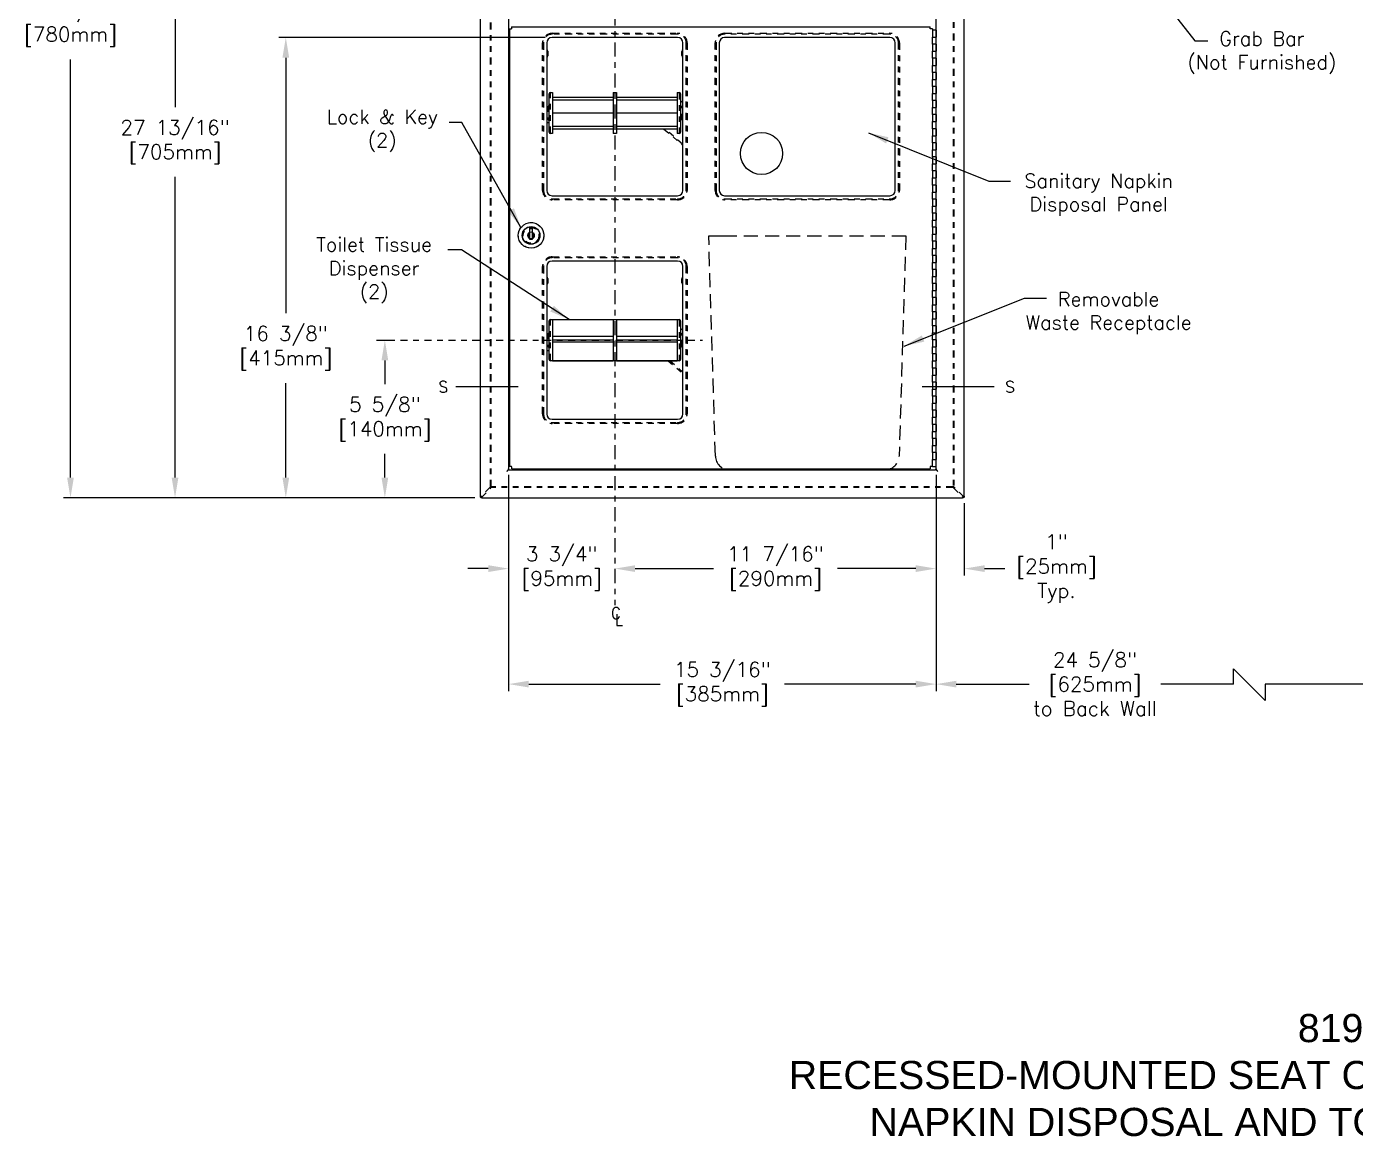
# Model space of a CAD drawing. Header units: inches. Extents: x 1.1 to 42.8, y 2.8 to 37.9.
# Drawn here: x 1.14 to 24.74, y 2.8 to 22.51 of the extents above; entities that cross this region are included whole.
import ezdxf

# ---------------------------------------------------------------- set-up
doc = ezdxf.new("R2010")
doc.units = ezdxf.units.IN
doc.header["$LTSCALE"] = 0.5
doc.header["$MEASUREMENT"] = 0
doc.header["$PDSIZE"] = -1
for name, pattern in [('CENTER', [0.4, 0.25, -0.05, 0.05, -0.05]), ('CENTERX2', [0.8, 0.5, -0.1, 0.1, -0.1]), ('DASHED', [0.75, 0.5, -0.25]), ('DOT2', [0.025, 0, -0.025]), ('PHANTOM', [0.5, 0.25, -0.05, 0.05, -0.05, 0.05, -0.05])]:
    doc.linetypes.add(name, pattern=pattern)
doc.layers.add('DIMENSIONS', color=1, linetype='Continuous')
doc.layers.add('Object', color=4, linetype='Continuous')
doc.styles.get("Standard").update_dxf_attribs({"font": 'romans.shx'})
doc.dimstyles.get("Standard").update_dxf_attribs({"dimscale": 2, "dimtxt": 0.13, "dimasz": 0.18, "dimexe": 0.0625, "dimexo": 0.0625, "dimgap": 0.09, "dimtad": 0, "dimtih": 1, "dimtoh": 1, "dimdec": 4, "dimlfac": 2, "dimzin": 4, "dimdsep": 46, "dimlunit": 5, "dimtxsty": 'Standard', "dimcen": 0.09, "dimadec": 0, "dimazin": 1, "dimtfac": 1, "dimtdec": 4, "dimtofl": 0, "dimtmove": 0, "dimatfit": 3, "dimfxl": 1, "dimfrac": 2, "dimtolj": 1, "dimtzin": 0, "dimarcsym": 0})

# ---------------------------------------------------------------- blocks, each defined once
blk = doc.blocks.new('*D5')
at = {"layer": 'Defpoints', "color": 0}
for p in [(9.227, 29.453), (1.919, 14.139), (9.227, 14.139)]:
    blk.add_point(p, dxfattribs=at)
at = {"layer": 'DIMENSIONS', "color": 0, "lineweight": -2}
for p, q in [((9.102, 29.453), (1.794, 29.453)), ((1.919, 29.093), (1.919, 23.164)), ((1.919, 14.499), (1.919, 21.925)), ((9.102, 14.139), (1.794, 14.139))]:
    blk.add_line(p, q, dxfattribs=at)
at = {"layer": 'DIMENSIONS', "color": 0}
for points in [[(1.859, 29.093), (1.979, 29.093), (1.919, 29.453)], [(1.859, 14.499), (1.979, 14.499), (1.919, 14.139)]]:
    blk.add_solid(points, dxfattribs=at)
at = {"layer": 'DIMENSIONS', "color": 0, "insert": (1.919, 22.544), "char_height": 0.26, "attachment_point": 5}
blk.add_mtext('\\A1;30 5/8"\\P[780mm]', dxfattribs=at)
blk = doc.blocks.new('*D6')
at = {"layer": 'Defpoints', "color": 0}
for p in [(10.493, 28.049), (3.776, 14.139), (9.227, 14.139)]:
    blk.add_point(p, dxfattribs=at)
at = {"layer": 'DIMENSIONS', "color": 0, "lineweight": -2}
for p, q in [((10.368, 28.049), (3.651, 28.049)), ((3.776, 27.689), (3.776, 21.077)), ((3.776, 14.499), (3.776, 19.838)), ((9.102, 14.139), (3.651, 14.139))]:
    blk.add_line(p, q, dxfattribs=at)
at = {"layer": 'DIMENSIONS', "color": 0}
for points in [[(3.716, 27.689), (3.836, 27.689), (3.776, 28.049)], [(3.716, 14.499), (3.836, 14.499), (3.776, 14.139)]]:
    blk.add_solid(points, dxfattribs=at)
at = {"layer": 'DIMENSIONS', "color": 0, "insert": (3.776, 20.458), "char_height": 0.26, "attachment_point": 5}
blk.add_mtext('\\A1;27 13/16"\\P[705mm]', dxfattribs=at)
blk = doc.blocks.new('*D7')
at = {"layer": 'Defpoints', "color": 0}
for p in [(10.473, 22.315), (5.743, 14.139), (9.227, 14.139)]:
    blk.add_point(p, dxfattribs=at)
at = {"layer": 'DIMENSIONS', "color": 0, "lineweight": -2}
for p, q in [((10.348, 22.315), (5.618, 22.315)), ((5.743, 21.955), (5.743, 17.417)), ((5.743, 14.499), (5.743, 16.178)), ((9.102, 14.139), (5.618, 14.139))]:
    blk.add_line(p, q, dxfattribs=at)
at = {"layer": 'DIMENSIONS', "color": 0}
for points in [[(5.683, 21.955), (5.803, 21.955), (5.743, 22.315)], [(5.683, 14.499), (5.803, 14.499), (5.743, 14.139)]]:
    blk.add_solid(points, dxfattribs=at)
at = {"layer": 'DIMENSIONS', "color": 0, "insert": (5.743, 16.797), "char_height": 0.26, "attachment_point": 5}
blk.add_mtext('\\A1;16 3/8"\\P[415mm]', dxfattribs=at)
blk = doc.blocks.new('*D8')
at = {"layer": 'Defpoints', "color": 0}
for p in [(17.293, 14.654), (17.793, 14.168), (17.793, 12.883)]:
    blk.add_point(p, dxfattribs=at)
at = {"layer": 'DIMENSIONS', "color": 0, "lineweight": -2}
for p, q in [((17.293, 14.529), (17.293, 12.758)), ((17.793, 14.043), (17.793, 12.758)), ((16.933, 12.883), (16.573, 12.883)), ((18.153, 12.883), (18.513, 12.883))]:
    blk.add_line(p, q, dxfattribs=at)
at = {"layer": 'DIMENSIONS', "color": 0}
for points in [[(16.933, 12.943), (16.933, 12.823), (17.293, 12.883)], [(18.153, 12.943), (18.153, 12.823), (17.793, 12.883)]]:
    blk.add_solid(points, dxfattribs=at)
at = {"layer": 'DIMENSIONS', "color": 0, "insert": (19.43, 12.883), "char_height": 0.26, "attachment_point": 5}
blk.add_mtext('\\A1;1"\\P[25mm]\\PTyp.', dxfattribs=at)
blk = doc.blocks.new('*D9')
at = {"layer": 'Defpoints', "color": 0}
for p in [(9.699, 14.671), (17.293, 14.654), (9.699, 10.832)]:
    blk.add_point(p, dxfattribs=at)
at = {"layer": 'DIMENSIONS', "color": 0, "lineweight": -2}
for p, q in [((9.699, 14.546), (9.699, 10.707)), ((17.293, 14.529), (17.293, 10.707)), ((10.059, 10.832), (12.393, 10.832)), ((16.933, 10.832), (14.598, 10.832))]:
    blk.add_line(p, q, dxfattribs=at)
at = {"layer": 'DIMENSIONS', "color": 0}
for points in [[(10.059, 10.892), (10.059, 10.772), (9.699, 10.832)], [(16.933, 10.892), (16.933, 10.772), (17.293, 10.832)]]:
    blk.add_solid(points, dxfattribs=at)
at = {"layer": 'DIMENSIONS', "color": 0, "insert": (13.496, 10.832), "char_height": 0.26, "attachment_point": 5}
blk.add_mtext('\\A1;15 3/16"\\P[385mm]', dxfattribs=at)
blk = doc.blocks.new('*D10')
at = {"layer": 'Defpoints', "color": 0}
for p in [(17.293, 14.671), (11.588, 12.883), (11.588, 12.883)]:
    blk.add_point(p, dxfattribs=at)
at = {"layer": 'DIMENSIONS', "color": 0, "lineweight": -2}
for p, q in [((17.293, 14.546), (17.293, 12.758)), ((11.948, 12.883), (13.338, 12.883)), ((16.933, 12.883), (15.543, 12.883))]:
    blk.add_line(p, q, dxfattribs=at)
at = {"layer": 'DIMENSIONS', "color": 0}
for points in [[(11.948, 12.943), (11.948, 12.823), (11.588, 12.883)], [(16.933, 12.943), (16.933, 12.823), (17.293, 12.883)]]:
    blk.add_solid(points, dxfattribs=at)
at = {"layer": 'DIMENSIONS', "color": 0, "insert": (14.44, 12.883), "char_height": 0.26, "attachment_point": 5}
blk.add_mtext('\\A1;11 7/16"\\P[290mm]', dxfattribs=at)
blk = doc.blocks.new('*D11')
at = {"layer": 'Defpoints', "color": 0}
for p in [(9.699, 14.671), (11.588, 12.883), (11.588, 12.883)]:
    blk.add_point(p, dxfattribs=at)
at = {"layer": 'DIMENSIONS', "color": 0, "lineweight": -2}
for p, q in [((9.699, 14.546), (9.699, 12.758)), ((9.339, 12.883), (8.979, 12.883)), ((11.948, 12.883), (12.308, 12.883))]:
    blk.add_line(p, q, dxfattribs=at)
at = {"layer": 'DIMENSIONS', "color": 0}
for points in [[(9.339, 12.943), (9.339, 12.823), (9.699, 12.883)], [(11.948, 12.943), (11.948, 12.823), (11.588, 12.883)]]:
    blk.add_solid(points, dxfattribs=at)
at = {"layer": 'DIMENSIONS', "color": 0, "insert": (10.643, 12.883), "char_height": 0.26, "attachment_point": 5}
blk.add_mtext('\\A1;3 3/4"\\P[95mm]', dxfattribs=at)
blk = doc.blocks.new('*D27')
at = {"layer": 'Defpoints', "color": 0}
for p in [(7.356, 16.939), (7.503, 14.139), (9.227, 14.139)]:
    blk.add_point(p, dxfattribs=at)
at = {"layer": 'DIMENSIONS', "color": 0, "lineweight": -2}
for p, q in [((7.481, 16.939), (7.628, 16.939)), ((7.503, 16.579), (7.503, 16.159)), ((7.503, 14.499), (7.503, 14.92)), ((9.102, 14.139), (7.378, 14.139))]:
    blk.add_line(p, q, dxfattribs=at)
at = {"layer": 'DIMENSIONS', "color": 0}
for points in [[(7.443, 16.579), (7.563, 16.579), (7.503, 16.939)], [(7.443, 14.499), (7.563, 14.499), (7.503, 14.139)]]:
    blk.add_solid(points, dxfattribs=at)
at = {"layer": 'DIMENSIONS', "color": 0, "insert": (7.503, 15.539), "char_height": 0.26, "attachment_point": 5}
blk.add_mtext('\\A1;5 5/8"\\P[140mm]', dxfattribs=at)

msp = doc.modelspace()

# ---------------------------------------------------------------- linework, layer by layer
at = {"layer": 'DIMENSIONS', "linetype": 'CENTERX2'}
msp.add_line((11.587667, 22.776478), (11.587667, 12.232907), dxfattribs=at)
at = {"layer": 'DIMENSIONS', "linetype": 'CENTER'}
msp.add_line((7.355747, 16.939438), (13.145551, 16.939438), dxfattribs=at)
at = {"layer": 'DIMENSIONS'}
for p, q in [((9.86936, 16.108533), (8.763596, 16.108533)), ((18.326046, 16.108533), (17.047583, 16.108533)), ((22.57292, 10.831617), (22.573191, 11.105766)), ((22.573191, 11.105766), (23.136611, 10.541235)), ((17.652667, 10.831617), (18.944912, 10.831617)), ((22.57292, 10.831617), (21.285865, 10.831617)), ((23.136897, 10.831617), (23.136611, 10.541235)), ((25.122712, 10.831617), (23.136897, 10.831617))]:
    msp.add_line(p, q, dxfattribs=at)
msp.add_solid([(17.652667, 10.891617), (17.652667, 10.771617), (17.292667, 10.831617)], dxfattribs=at)
at = {"layer": 'Object', "linetype": 'Continuous', "lineweight": 15}
for p, q in [((9.198272, 29.424234), (9.198272, 14.167832)), ((17.793312, 14.167832), (17.793312, 29.424234)), ((9.698917, 28.921033), (9.698917, 14.671033)), ((17.292667, 22.444783), (17.292667, 28.921033)), ((9.715167, 22.465283), (9.715167, 14.696961)), ((9.715167, 22.465283), (9.754667, 22.465283)), ((9.754667, 22.504783), (17.190667, 22.504783)), ((9.754667, 22.504783), (9.754667, 22.465283)), ((17.190667, 22.465283), (17.190667, 22.504783)), ((17.230167, 22.465283), (17.190667, 22.465283)), ((17.230167, 22.465283), (17.230167, 22.444783)), ((17.230167, 22.444783), (17.230167, 22.319783)), ((17.292667, 22.444783), (17.230167, 22.444783)), ((17.292667, 22.444783), (17.292667, 22.319783)), ((17.292667, 22.319783), (17.292667, 22.444783)), ((9.715167, 22.269783), (9.698917, 22.269783)), ((10.377667, 22.219783), (10.377667, 19.599783)), ((12.702667, 22.314783), (10.472667, 22.314783)), ((12.797667, 19.599783), (12.797667, 22.219783)), ((13.442667, 22.219783), (13.442667, 19.599783)), ((16.472667, 22.314783), (13.537667, 22.314783)), ((16.567667, 19.599783), (16.567667, 22.219783)), ((17.230167, 22.194783), (17.230167, 22.319783)), ((17.230167, 22.319783), (17.292667, 22.319783)), ((17.292667, 22.194783), (17.230167, 22.194783)), ((17.230167, 22.194783), (17.230167, 22.069783)), ((17.292667, 22.194783), (17.292667, 22.319783)), ((17.292667, 22.194783), (17.292667, 22.069783)), ((17.292667, 22.069783), (17.292667, 22.194783)), ((10.377667, 22.092283), (10.386167, 22.092283)), ((10.386167, 21.967283), (10.377667, 21.967283)), ((10.386167, 22.092283), (10.386167, 22.082116)), ((10.386167, 22.082116), (10.386167, 21.967283)), ((10.395296, 22.067283), (10.395296, 21.992283)), ((12.780037, 21.992283), (12.780037, 22.067283)), ((12.789167, 22.092283), (12.797667, 22.092283)), ((12.789167, 22.087096), (12.789167, 22.092283)), ((12.789167, 21.967283), (12.789167, 22.087096)), ((12.797667, 21.967283), (12.789167, 21.967283)), ((17.230167, 21.944783), (17.230167, 22.069783)), ((17.230167, 22.069783), (17.292667, 22.069783)), ((17.292667, 21.944783), (17.292667, 22.069783)), ((17.292667, 21.944783), (17.230167, 21.944783)), ((17.230167, 21.944783), (17.230167, 21.819783)), ((17.230167, 21.694783), (17.230167, 21.819783)), ((17.230167, 21.819783), (17.292667, 21.819783)), ((17.292667, 21.944783), (17.292667, 21.819783)), ((17.292667, 21.819783), (17.292667, 21.944783)), ((17.292667, 21.694783), (17.292667, 21.819783)), ((17.292667, 21.694783), (17.230167, 21.694783)), ((17.230167, 21.694783), (17.230167, 21.569783)), ((17.230167, 21.444783), (17.230167, 21.569783)), ((17.230167, 21.569783), (17.292667, 21.569783)), ((17.292667, 21.694783), (17.292667, 21.569783)), ((17.292667, 21.569783), (17.292667, 21.694783)), ((17.292667, 21.444783), (17.292667, 21.569783)), ((10.416417, 21.309093), (10.416417, 20.639093)), ((10.446417, 21.339093), (10.478917, 21.339093)), ((10.478917, 21.339093), (10.478917, 21.252599)), ((10.478917, 21.254071), (11.556417, 21.254071)), ((10.478917, 21.252599), (10.478917, 21.208267)), ((10.478917, 21.252599), (11.556417, 21.252599)), ((11.556417, 21.339093), (11.618917, 21.339093)), ((11.556417, 21.339093), (11.556417, 21.252599)), ((11.556417, 21.252599), (11.556417, 21.208267)), ((11.618917, 21.339093), (11.618917, 21.252599)), ((11.618917, 21.254071), (12.696417, 21.254071)), ((11.618917, 21.252599), (11.618917, 21.208267)), ((11.618917, 21.252599), (12.696417, 21.252599)), ((12.696417, 21.339093), (12.728917, 21.339093)), ((12.696417, 21.339093), (12.696417, 21.252599)), ((12.696417, 21.252599), (12.696417, 21.208267)), ((12.758917, 20.639093), (12.758917, 21.309093)), ((17.292667, 21.444783), (17.230167, 21.444783)), ((17.230167, 21.444783), (17.230167, 21.319783)), ((17.230167, 21.194783), (17.230167, 21.319783)), ((17.230167, 21.319783), (17.292667, 21.319783)), ((17.292667, 21.444783), (17.292667, 21.319783)), ((17.292667, 21.319783), (17.292667, 21.444783)), ((17.292667, 21.194783), (17.292667, 21.319783)), ((10.377667, 21.091593), (10.401417, 21.091593)), ((10.478917, 21.208267), (10.478917, 20.738171)), ((10.478917, 21.208267), (11.556417, 21.208267)), ((11.556417, 21.208267), (11.556417, 20.738171)), ((11.618917, 21.208267), (11.618917, 20.738171)), ((11.618917, 21.208267), (12.696417, 21.208267)), ((12.696417, 21.208267), (12.696417, 20.738171)), ((12.758917, 21.162913), (12.797667, 21.196675)), ((12.773917, 21.091593), (12.797667, 21.091593)), ((17.292667, 21.194783), (17.230167, 21.194783)), ((17.230167, 21.194783), (17.230167, 21.069783)), ((17.230167, 20.944783), (17.230167, 21.069783)), ((17.230167, 21.069783), (17.292667, 21.069783)), ((17.292667, 21.194783), (17.292667, 21.069783)), ((17.292667, 21.069783), (17.292667, 21.194783)), ((17.292667, 20.944783), (17.292667, 21.069783)), ((10.401417, 20.856593), (10.377667, 20.856593)), ((10.416417, 20.797976), (10.377667, 20.797976)), ((10.478917, 20.973955), (11.556417, 20.973955)), ((11.618917, 20.973955), (12.696417, 20.973955)), ((12.797667, 20.856593), (12.773917, 20.856593)), ((17.292667, 20.944783), (17.230167, 20.944783)), ((17.230167, 20.944783), (17.230167, 20.819783)), ((17.230167, 20.694783), (17.230167, 20.819783)), ((17.230167, 20.819783), (17.292667, 20.819783)), ((17.292667, 20.944783), (17.292667, 20.819783)), ((17.292667, 20.819783), (17.292667, 20.944783)), ((17.292667, 20.694783), (17.292667, 20.819783)), ((10.478917, 20.609093), (10.446417, 20.609093)), ((10.478917, 20.738171), (10.478917, 20.694115)), ((10.478917, 20.738171), (11.556417, 20.738171)), ((10.478917, 20.694115), (10.478917, 20.609093)), ((10.478917, 20.694115), (11.556417, 20.694115)), ((11.556417, 20.738171), (11.556417, 20.694115)), ((11.556417, 20.694115), (11.556417, 20.609093)), ((11.618917, 20.609093), (11.556417, 20.609093)), ((11.618917, 20.738171), (11.618917, 20.694115)), ((11.618917, 20.738171), (12.696417, 20.738171)), ((11.618917, 20.694115), (11.618917, 20.609093)), ((11.618917, 20.694115), (12.696417, 20.694115)), ((12.696417, 20.738171), (12.696417, 20.694115)), ((12.696417, 20.694115), (12.696417, 20.609093)), ((12.728917, 20.609093), (12.696417, 20.609093)), ((17.292667, 20.694783), (17.230167, 20.694783)), ((17.230167, 20.694783), (17.230167, 20.569783)), ((17.230167, 20.444783), (17.230167, 20.569783)), ((17.230167, 20.569783), (17.292667, 20.569783)), ((17.292667, 20.694783), (17.292667, 20.569783)), ((17.292667, 20.569783), (17.292667, 20.694783)), ((17.292667, 20.444783), (17.292667, 20.569783)), ((17.292667, 20.444783), (17.230167, 20.444783)), ((17.230167, 20.444783), (17.230167, 20.319783)), ((17.230167, 20.194783), (17.230167, 20.319783)), ((17.230167, 20.319783), (17.292667, 20.319783)), ((17.292667, 20.444783), (17.292667, 20.319783)), ((17.292667, 20.319783), (17.292667, 20.444783)), ((17.292667, 20.194783), (17.292667, 20.319783)), ((17.230167, 20.194783), (17.230167, 20.069783)), ((17.292667, 20.194783), (17.230167, 20.194783)), ((17.230167, 19.944783), (17.230167, 20.069783)), ((17.230167, 20.069783), (17.292667, 20.069783)), ((17.292667, 20.194783), (17.292667, 20.069783)), ((17.292667, 20.069783), (17.292667, 20.194783)), ((17.292667, 19.944783), (17.292667, 20.069783)), ((17.230167, 19.944783), (17.230167, 19.819783)), ((17.292667, 19.944783), (17.230167, 19.944783)), ((17.292667, 19.944783), (17.292667, 19.819783)), ((17.292667, 19.819783), (17.292667, 19.944783)), ((17.230167, 19.694783), (17.230167, 19.819783)), ((17.230167, 19.819783), (17.292667, 19.819783)), ((17.292667, 19.694783), (17.230167, 19.694783)), ((17.230167, 19.694783), (17.230167, 19.569783)), ((17.292667, 19.694783), (17.292667, 19.819783)), ((17.292667, 19.694783), (17.292667, 19.569783)), ((17.292667, 19.569783), (17.292667, 19.694783)), ((10.472667, 19.504783), (12.702667, 19.504783)), ((13.537667, 19.504783), (16.472667, 19.504783)), ((17.230167, 19.444783), (17.230167, 19.569783)), ((17.230167, 19.569783), (17.292667, 19.569783)), ((17.292667, 19.444783), (17.230167, 19.444783)), ((17.230167, 19.444783), (17.230167, 19.319783)), ((17.292667, 19.444783), (17.292667, 19.569783)), ((17.292667, 19.444783), (17.292667, 19.319783)), ((17.292667, 19.319783), (17.292667, 19.444783)), ((17.230167, 19.194783), (17.230167, 19.319783)), ((17.230167, 19.319783), (17.292667, 19.319783)), ((17.292667, 19.194783), (17.230167, 19.194783)), ((17.230167, 19.194783), (17.230167, 19.069783)), ((17.292667, 19.194783), (17.292667, 19.319783)), ((17.292667, 19.194783), (17.292667, 19.069783)), ((17.292667, 19.069783), (17.292667, 19.194783)), ((10.079667, 18.919783), (10.120667, 18.919783)), ((10.079667, 18.857742), (10.079667, 18.919783)), ((10.120667, 18.919783), (10.120667, 18.857742)), ((17.230167, 18.944783), (17.230167, 19.069783)), ((17.230167, 19.069783), (17.292667, 19.069783)), ((17.230167, 18.944783), (17.230167, 18.819783)), ((17.292667, 18.944783), (17.230167, 18.944783)), ((17.292667, 18.944783), (17.292667, 19.069783)), ((17.292667, 18.944783), (17.292667, 18.819783)), ((17.292667, 18.819783), (17.292667, 18.944783)), ((10.079667, 18.724783), (10.079667, 18.741824)), ((10.120667, 18.724783), (10.079667, 18.724783)), ((10.120667, 18.741824), (10.120667, 18.724783)), ((17.230167, 18.694783), (17.230167, 18.819783)), ((17.230167, 18.819783), (17.292667, 18.819783)), ((17.292667, 18.694783), (17.230167, 18.694783)), ((17.230167, 18.694783), (17.230167, 18.569783)), ((17.292667, 18.694783), (17.292667, 18.819783)), ((17.292667, 18.694783), (17.292667, 18.569783)), ((17.292667, 18.569783), (17.292667, 18.694783)), ((17.230167, 18.444783), (17.230167, 18.569783)), ((17.230167, 18.569783), (17.292667, 18.569783)), ((17.292667, 18.444783), (17.230167, 18.444783)), ((17.230167, 18.444783), (17.230167, 18.319783)), ((17.292667, 18.444783), (17.292667, 18.569783)), ((17.292667, 18.444783), (17.292667, 18.319783)), ((17.292667, 18.319783), (17.292667, 18.444783)), ((10.377667, 18.249783), (10.377667, 15.629783)), ((12.702667, 18.344783), (10.472667, 18.344783)), ((12.797667, 15.629783), (12.797667, 18.249783)), ((17.230167, 18.194783), (17.230167, 18.319783)), ((17.230167, 18.319783), (17.292667, 18.319783)), ((17.292667, 18.194783), (17.230167, 18.194783)), ((17.230167, 18.194783), (17.230167, 18.069783)), ((17.292667, 18.194783), (17.292667, 18.319783)), ((17.292667, 18.194783), (17.292667, 18.069783)), ((17.292667, 18.069783), (17.292667, 18.194783)), ((10.377667, 18.057283), (10.386167, 18.057283)), ((10.386167, 18.057283), (10.386167, 18.047115)), ((10.386167, 18.047115), (10.386167, 17.932283)), ((10.395296, 18.032283), (10.395296, 17.957283)), ((12.780037, 17.957283), (12.780037, 18.032283)), ((12.789167, 18.057283), (12.797667, 18.057283)), ((12.789167, 17.932283), (12.789167, 18.057283)), ((17.230167, 17.944783), (17.230167, 18.069783)), ((17.230167, 18.069783), (17.292667, 18.069783)), ((17.230167, 17.944783), (17.230167, 17.819783)), ((17.292667, 17.944783), (17.230167, 17.944783)), ((17.292667, 17.944783), (17.292667, 18.069783)), ((17.292667, 17.944783), (17.292667, 17.819783)), ((17.292667, 17.819783), (17.292667, 17.944783)), ((10.386167, 17.932283), (10.377667, 17.932283)), ((12.797667, 17.932283), (12.789167, 17.932283)), ((17.230167, 17.694783), (17.230167, 17.819783)), ((17.230167, 17.819783), (17.292667, 17.819783)), ((17.292667, 17.694783), (17.292667, 17.819783)), ((17.230167, 17.694783), (17.230167, 17.569783)), ((17.292667, 17.694783), (17.230167, 17.694783)), ((17.230167, 17.444783), (17.230167, 17.569783)), ((17.230167, 17.569783), (17.292667, 17.569783)), ((17.292667, 17.694783), (17.292667, 17.569783)), ((17.292667, 17.569783), (17.292667, 17.694783)), ((17.292667, 17.444783), (17.292667, 17.569783)), ((10.416417, 17.274411), (10.416417, 16.60441)), ((10.446417, 17.304411), (10.478917, 17.304411)), ((10.478917, 17.304411), (10.478917, 16.574465)), ((10.478917, 17.304355), (11.556417, 17.304355)), ((11.556417, 17.304411), (11.618917, 17.304411)), ((11.556417, 17.304411), (11.556417, 17.007916)), ((11.618917, 17.304411), (11.618917, 17.007916)), ((11.618917, 17.304355), (12.696417, 17.304355)), ((12.696417, 17.304411), (12.728917, 17.304411)), ((12.696417, 17.304411), (12.696417, 17.007916)), ((12.758917, 16.60441), (12.758917, 17.274411)), ((17.292667, 17.444783), (17.230167, 17.444783)), ((17.230167, 17.444783), (17.230167, 17.319783)), ((17.230167, 17.194783), (17.230167, 17.319783)), ((17.230167, 17.319783), (17.292667, 17.319783)), ((17.292667, 17.444783), (17.292667, 17.319783)), ((17.292667, 17.319783), (17.292667, 17.444783)), ((17.292667, 17.194783), (17.292667, 17.319783)), ((10.377667, 17.05691), (10.401417, 17.05691)), ((10.478917, 17.007916), (11.556417, 17.007916)), ((11.556417, 17.007916), (11.556417, 16.945747)), ((11.618917, 17.007916), (11.618917, 16.945747)), ((11.618917, 17.007916), (12.696417, 17.007916)), ((12.696417, 17.007916), (12.696417, 16.945747)), ((12.758917, 17.118968), (12.797667, 17.152995)), ((12.773917, 17.05691), (12.797667, 17.05691)), ((17.292667, 17.194783), (17.230167, 17.194783)), ((17.230167, 17.194783), (17.230167, 17.069783)), ((17.230167, 16.944783), (17.230167, 17.069783)), ((17.230167, 17.069783), (17.292667, 17.069783)), ((17.292667, 17.194783), (17.292667, 17.069783)), ((17.292667, 17.069783), (17.292667, 17.194783)), ((17.292667, 16.944783), (17.292667, 17.069783)), ((10.401417, 16.82191), (10.377667, 16.82191)), ((10.478917, 16.945747), (11.556417, 16.945747)), ((10.478917, 16.911542), (11.556417, 16.911542)), ((11.556417, 16.945747), (11.556417, 16.580897)), ((11.618917, 16.945747), (11.618917, 16.580897)), ((11.618917, 16.945747), (12.696417, 16.945747)), ((11.618917, 16.911542), (12.696417, 16.911542)), ((12.696417, 16.945747), (12.696417, 16.580897)), ((12.797667, 16.82191), (12.773917, 16.82191)), ((17.292667, 16.944783), (17.230167, 16.944783)), ((17.230167, 16.944783), (17.230167, 16.819783)), ((17.230167, 16.694783), (17.230167, 16.819783)), ((17.230167, 16.819783), (17.292667, 16.819783)), ((17.292667, 16.944783), (17.292667, 16.819783)), ((17.292667, 16.819783), (17.292667, 16.944783)), ((17.292667, 16.694783), (17.292667, 16.819783)), ((10.416417, 16.751157), (10.377667, 16.751157)), ((10.478917, 16.57441), (10.446417, 16.57441)), ((10.478917, 16.580897), (10.478917, 16.574465)), ((10.478917, 16.580897), (11.556417, 16.580897)), ((10.478917, 16.574465), (10.478917, 16.57441)), ((10.478917, 16.574465), (11.556417, 16.574465)), ((11.556417, 16.580897), (11.556417, 16.574465)), ((11.556417, 16.574465), (11.556417, 16.57441)), ((11.618917, 16.57441), (11.556417, 16.57441)), ((11.618917, 16.580897), (11.618917, 16.574465)), ((11.618917, 16.580897), (12.696417, 16.580897)), ((11.618917, 16.574465), (11.618917, 16.57441)), ((11.618917, 16.574465), (12.696417, 16.574465)), ((12.696417, 16.580897), (12.696417, 16.574465)), ((12.696417, 16.574465), (12.696417, 16.57441)), ((12.728917, 16.57441), (12.696417, 16.57441)), ((17.230167, 16.694783), (17.230167, 16.569783)), ((17.292667, 16.694783), (17.230167, 16.694783)), ((17.230167, 16.444783), (17.230167, 16.569783)), ((17.230167, 16.569783), (17.292667, 16.569783)), ((17.292667, 16.694783), (17.292667, 16.569783)), ((17.292667, 16.569783), (17.292667, 16.694783)), ((17.292667, 16.444783), (17.292667, 16.569783)), ((17.292667, 16.444783), (17.230167, 16.444783)), ((17.230167, 16.444783), (17.230167, 16.319783)), ((17.230167, 16.194783), (17.230167, 16.319783)), ((17.230167, 16.319783), (17.292667, 16.319783)), ((17.292667, 16.444783), (17.292667, 16.319783)), ((17.292667, 16.319783), (17.292667, 16.444783)), ((17.292667, 16.194783), (17.292667, 16.319783)), ((17.230167, 16.194783), (17.230167, 16.069783)), ((17.292667, 16.194783), (17.230167, 16.194783)), ((17.230167, 15.944783), (17.230167, 16.069783)), ((17.230167, 16.069783), (17.292667, 16.069783)), ((17.292667, 16.194783), (17.292667, 16.069783)), ((17.292667, 16.069783), (17.292667, 16.194783)), ((17.292667, 15.944783), (17.292667, 16.069783)), ((17.230167, 15.944783), (17.230167, 15.819783)), ((17.292667, 15.944783), (17.230167, 15.944783)), ((17.230167, 15.694783), (17.230167, 15.819783)), ((17.230167, 15.819783), (17.292667, 15.819783)), ((17.292667, 15.944783), (17.292667, 15.819783)), ((17.292667, 15.819783), (17.292667, 15.944783)), ((17.292667, 15.694783), (17.292667, 15.819783)), ((17.292667, 15.694783), (17.230167, 15.694783)), ((17.230167, 15.694783), (17.230167, 15.569783)), ((17.292667, 15.694783), (17.292667, 15.569783)), ((17.292667, 15.569783), (17.292667, 15.694783)), ((10.472667, 15.534783), (12.702667, 15.534783)), ((17.230167, 15.444783), (17.230167, 15.569783)), ((17.230167, 15.569783), (17.292667, 15.569783)), ((17.230167, 15.444783), (17.230167, 15.319783)), ((17.292667, 15.444783), (17.230167, 15.444783)), ((17.292667, 15.444783), (17.292667, 15.569783)), ((17.292667, 15.444783), (17.292667, 15.319783)), ((17.292667, 15.319783), (17.292667, 15.444783)), ((17.230167, 15.194783), (17.230167, 15.319783)), ((17.230167, 15.319783), (17.292667, 15.319783)), ((17.292667, 15.194783), (17.230167, 15.194783)), ((17.230167, 15.194783), (17.230167, 15.069783)), ((17.292667, 15.194783), (17.292667, 15.319783)), ((17.292667, 15.194783), (17.292667, 15.069783)), ((17.292667, 15.069783), (17.292667, 15.194783)), ((17.230167, 14.944783), (17.230167, 15.069783)), ((17.230167, 15.069783), (17.292667, 15.069783)), ((17.292667, 14.944783), (17.230167, 14.944783)), ((17.230167, 14.944783), (17.230167, 14.819783)), ((17.292667, 14.944783), (17.292667, 15.069783)), ((17.292667, 14.944783), (17.292667, 14.819783)), ((17.292667, 14.819783), (17.292667, 14.944783)), ((9.698917, 14.769783), (9.715167, 14.769783)), ((9.698917, 14.671033), (9.698917, 14.653702)), ((9.712836, 14.639783), (9.730167, 14.639783)), ((9.730167, 14.639783), (17.261417, 14.639783)), ((9.757345, 14.654783), (17.190667, 14.654783)), ((13.410539, 14.643533), (13.190539, 14.643533)), ((13.410539, 14.643533), (13.410539, 14.639783)), ((17.190667, 14.694283), (17.190667, 14.654783)), ((17.230167, 14.694283), (17.190667, 14.694283)), ((17.230167, 14.694783), (17.230167, 14.819783)), ((17.230167, 14.819783), (17.292667, 14.819783)), ((17.230167, 14.694783), (17.230167, 14.694283)), ((17.230167, 14.694783), (17.292667, 14.694783)), ((17.261417, 14.639783), (17.278747, 14.639783)), ((17.292667, 14.694783), (17.292667, 14.819783)), ((17.292667, 14.671033), (17.292667, 14.694783)), ((17.292667, 14.653702), (17.292667, 14.671033)), ((9.226966, 14.139138), (17.764618, 14.139138))]:
    msp.add_line(p, q, dxfattribs=at)
at = {"layer": 'Object', "linetype": 'PHANTOM', "lineweight": 0}
for p, q in [((9.380818, 14.333361), (9.380818, 29.258705)), ((9.392495, 14.333361), (9.392495, 29.258705)), ((17.599089, 29.258705), (17.599089, 14.333361)), ((17.610765, 29.258705), (17.610765, 14.333361)), ((10.303991, 19.599783), (10.303991, 22.219783)), ((10.303991, 22.219783), (10.320544, 22.219783)), ((10.320544, 22.219783), (10.320544, 19.599783)), ((10.472667, 22.388459), (12.702667, 22.388459)), ((12.702667, 22.371906), (10.472667, 22.371906)), ((12.702667, 22.388459), (12.702667, 22.371906)), ((12.85479, 19.599783), (12.85479, 22.219783)), ((12.871342, 22.219783), (12.871342, 19.599783)), ((13.368991, 19.599783), (13.368991, 22.219783)), ((13.385544, 22.219783), (13.385544, 19.599783)), ((13.537667, 22.388459), (16.472667, 22.388459)), ((13.537667, 22.371906), (13.537667, 22.388459)), ((16.472667, 22.371906), (13.537667, 22.371906)), ((16.62479, 19.599783), (16.62479, 22.219783)), ((16.641342, 22.219783), (16.62479, 22.219783)), ((16.641342, 22.219783), (16.641342, 19.599783)), ((10.446417, 20.609093), (10.446417, 21.339093)), ((12.728917, 21.339093), (12.728917, 20.609093)), ((12.449622, 20.694115), (12.797667, 20.395399)), ((12.797667, 20.415885), (12.47349, 20.694115)), ((13.385544, 19.599783), (13.368991, 19.599783)), ((10.472667, 19.44766), (12.702667, 19.44766)), ((12.702667, 19.431107), (10.472667, 19.431107)), ((13.537667, 19.44766), (16.472667, 19.44766)), ((16.472667, 19.431107), (13.537667, 19.431107)), ((10.472667, 18.418459), (12.702667, 18.418459)), ((10.303991, 15.629783), (10.303991, 18.249783)), ((10.303991, 18.249783), (10.320544, 18.249783)), ((10.320544, 18.249783), (10.320544, 15.629783)), ((12.702667, 18.401906), (10.472667, 18.401906)), ((12.871342, 18.249783), (12.85479, 18.249783)), ((12.85479, 15.629783), (12.85479, 18.249783)), ((12.871342, 18.249783), (12.871342, 15.629783)), ((10.446417, 16.57441), (10.446417, 17.304411)), ((12.728917, 17.304411), (12.728917, 16.57441)), ((10.472667, 15.47766), (12.702667, 15.47766)), ((12.702667, 15.461108), (10.472667, 15.461108)), ((12.702667, 15.47766), (12.702667, 15.461108)), ((9.380818, 14.333361), (9.201018, 14.153561)), ((9.212694, 14.141884), (9.392495, 14.321684)), ((9.392495, 14.333361), (9.380818, 14.333361)), ((17.599089, 14.333361), (9.392495, 14.333361)), ((17.599089, 14.321684), (9.392495, 14.321684)), ((17.610765, 14.333361), (17.599089, 14.333361)), ((17.599089, 14.333361), (17.599089, 14.321684)), ((17.599089, 14.321684), (17.778889, 14.141884)), ((17.790566, 14.153561), (17.610765, 14.333361))]:
    msp.add_line(p, q, dxfattribs=at)
at = {"layer": 'Object', "linetype": 'DOT2', "lineweight": 0}
for p, q in [((10.472667, 22.388459), (10.472667, 22.371906)), ((12.871342, 22.219783), (12.85479, 22.219783)), ((13.385544, 22.219783), (13.368991, 22.219783)), ((16.472667, 22.371906), (16.472667, 22.388459)), ((10.394579, 22.071867), (10.394579, 22.065021)), ((10.394579, 22.065021), (10.394579, 21.987699)), ((12.780755, 22.068375), (12.780755, 22.071867)), ((12.780755, 21.987699), (12.780755, 22.068375)), ((10.401417, 21.091593), (10.401417, 20.856593)), ((12.773917, 20.856593), (12.773917, 21.091593)), ((10.320544, 19.599783), (10.303991, 19.599783)), ((12.85479, 19.599783), (12.871342, 19.599783)), ((16.641342, 19.599783), (16.62479, 19.599783)), ((10.472667, 19.44766), (10.472667, 19.431107)), ((12.702667, 19.44766), (12.702667, 19.431107)), ((13.537667, 19.431107), (13.537667, 19.44766)), ((16.472667, 19.431107), (16.472667, 19.44766)), ((10.472667, 18.418459), (10.472667, 18.401906)), ((12.702667, 18.418459), (12.702667, 18.401906)), ((10.394579, 18.036867), (10.394579, 18.030021)), ((10.394579, 18.030021), (10.394579, 17.952699)), ((12.780755, 17.952699), (12.780755, 18.036867)), ((10.401417, 17.05691), (10.401417, 16.82191)), ((12.773917, 16.82191), (12.773917, 17.05691)), ((12.536148, 16.574465), (12.797667, 16.351817)), ((12.797667, 16.372224), (12.560117, 16.574465)), ((10.320544, 15.629783), (10.303991, 15.629783)), ((12.85479, 15.629783), (12.871342, 15.629783)), ((10.472667, 15.47766), (10.472667, 15.461108)), ((13.543131, 14.639783), (13.543131, 14.654783)), ((16.307947, 14.639783), (16.307947, 14.654783)), ((9.392495, 14.321684), (9.392495, 14.333361))]:
    msp.add_line(p, q, dxfattribs=at)
at = {"layer": 'Object', "linetype": 'DASHED', "lineweight": 15}
for p, q in [((13.372872, 14.882265), (13.255167, 18.794783)), ((13.255167, 18.794783), (13.505, 18.794783)), ((13.505, 18.794783), (16.505334, 18.794783)), ((16.505334, 18.794783), (16.755167, 18.794783)), ((16.755167, 18.794783), (16.637462, 14.882265)), ((16.387575, 14.639783), (13.622759, 14.639783))]:
    msp.add_line(p, q, dxfattribs=at)
at = {"layer": 'Object', "linetype": 'Continuous', "lineweight": 15, "flags": 128}
for points in [[(9.754667, 14.694283), (9.746961, 14.694805), (9.739551, 14.695308), (9.732722, 14.69577), (9.726736, 14.696176), (9.721824, 14.69651), (9.718174, 14.696757), (9.715926, 14.696909), (9.715167, 14.696961)], [(9.757345, 14.654783), (9.757293, 14.655542), (9.757141, 14.657789), (9.756893, 14.66144), (9.75656, 14.666352), (9.756154, 14.672338), (9.755692, 14.679167), (9.755189, 14.686577), (9.754667, 14.694283)]]:
    msp.add_lwpolyline(points, dxfattribs=at)
at = {"layer": 'Object', "linetype": 'Continuous', "lineweight": 15}
for centre, radius in [((14.192667, 20.254783), 0.375), ((10.100167, 18.799783), 0.2275), ((10.100167, 18.799783), 0.1575), ((10.100167, 18.799783), 0.155)]:
    msp.add_circle(centre, radius, dxfattribs=at)
at = {"layer": 'Object', "linetype": 'DOT2', "lineweight": 0}
msp.add_circle((10.100167, 18.799783), 0.227401, dxfattribs=at)
at = {"layer": 'Object', "linetype": 'PHANTOM', "lineweight": 0}
msp.add_circle((10.100167, 18.799783), 0.14, dxfattribs=at)
for centre, radius, start, end in [((10.472667, 22.219783), 0.168676, 90, 180), ((10.472667, 22.219783), 0.152123, 90, 180), ((12.702667, 22.219783), 0.168676, 0, 90), ((12.702667, 22.219783), 0.152123, 0, 90), ((13.537667, 22.219783), 0.168676, 90, 180), ((13.537667, 22.219783), 0.152123, 90, 180), ((16.472667, 22.219783), 0.168676, 0, 90), ((16.472667, 22.219783), 0.152123, 0, 90), ((10.472667, 19.599783), 0.168676, 180, 270), ((10.472667, 19.599783), 0.152123, 180, 270), ((12.702667, 19.599783), 0.168676, 270, 0), ((12.702667, 19.599783), 0.152123, 270, 0), ((13.537667, 19.599783), 0.168676, 180, 270), ((13.537667, 19.599783), 0.152123, 180, 270), ((16.472667, 19.599783), 0.168676, 270, 0), ((16.472667, 19.599783), 0.152123, 270, 0), ((10.100167, 18.799783), 0.061478, 109.4785805, 250.5214195), ((10.100167, 18.799783), 0.043766, 117.9307865, 242.0692135), ((10.100167, 18.799783), 0.061478, 289.4785805, 70.5214195), ((10.100167, 18.799783), 0.043766, 297.9307865, 62.0692135), ((10.472667, 18.249783), 0.168676, 90, 180), ((12.702667, 18.249783), 0.168676, 0, 90), ((10.472667, 18.249783), 0.152123, 90, 180), ((12.702667, 18.249783), 0.152123, 0, 90), ((10.472667, 15.629783), 0.168676, 180, 270), ((10.472667, 15.629783), 0.152123, 180, 270), ((12.702667, 15.629783), 0.168676, 270, 0), ((12.702667, 15.629783), 0.152123, 270, 0), ((9.459036, 14.399902), 0.102692, 220.3884855, 229.6115145), ((17.532548, 14.399902), 0.102692, 310.3884855, 319.6115145)]:
    msp.add_arc(centre, radius, start, end, dxfattribs=at)
at = {"layer": 'Object', "linetype": 'Continuous', "lineweight": 15}
for centre, radius, start, end in [((10.472667, 22.219783), 0.095, 90, 180), ((12.702667, 22.219783), 0.095, 0, 90), ((13.537667, 22.219783), 0.095, 90, 180), ((16.472667, 22.219783), 0.095, 0, 90), ((10.263459, 22.029783), 0.137708, 17.7944284, 26.9914666), ((10.263459, 22.029783), 0.137708, 333.0085334, 342.2055716), ((10.380296, 22.067283), 0.015, 0, 17.7944284), ((10.380296, 21.992283), 0.015, 342.2055716, 0), ((12.795037, 22.067283), 0.015, 162.2055716, 180), ((12.795037, 21.992283), 0.015, 180, 197.7944284), ((12.911875, 22.029783), 0.137708, 153.0085334, 162.2055716), ((12.911875, 22.029783), 0.137708, 197.7944284, 206.9914666), ((10.446417, 21.309093), 0.03, 90, 180), ((12.728917, 21.309093), 0.03, 0, 90), ((10.401417, 21.106593), 0.015, 270, 0), ((12.773917, 21.106593), 0.015, 180, 270), ((10.401417, 20.841593), 0.015, 0, 90), ((12.773917, 20.841593), 0.015, 90, 180), ((10.446417, 20.639093), 0.03, 180, 270), ((12.728917, 20.639093), 0.03, 270, 360), ((10.472667, 19.599783), 0.095, 180, 270), ((12.702667, 19.599783), 0.095, 270, 0), ((13.537667, 19.599783), 0.095, 180, 270), ((16.472667, 19.599783), 0.095, 270, 0), ((10.100167, 18.799783), 0.0575, 69.1132629, 110.8867371), ((10.100167, 18.799783), 0.0575, 249.1132629, 290.8867371), ((10.472667, 18.249783), 0.095, 90, 180), ((12.702667, 18.249783), 0.095, 0, 90), ((10.263459, 17.994783), 0.137708, 17.7944284, 26.9914666), ((10.263459, 17.994783), 0.137708, 333.0085334, 342.2055716), ((10.380296, 18.032283), 0.015, 0, 17.7944284), ((10.380296, 17.957283), 0.015, 342.2055716, 0), ((12.795037, 18.032283), 0.015, 162.2055716, 180), ((12.795037, 17.957283), 0.015, 180, 197.7944284), ((12.911875, 17.994783), 0.137708, 153.0085334, 162.2055716), ((12.911875, 17.994783), 0.137708, 197.7944284, 206.9914666), ((10.446417, 17.27441), 0.03, 90, 180), ((12.728917, 17.27441), 0.03, 0, 90), ((10.401417, 17.07191), 0.015, 270, 0), ((12.773917, 17.07191), 0.015, 180, 270), ((10.401417, 16.80691), 0.015, 360, 90), ((12.773917, 16.80691), 0.015, 90, 180), ((10.446417, 16.60441), 0.03, 180, 270), ((12.728917, 16.60441), 0.03, 270, 360), ((10.472667, 15.629783), 0.095, 180, 270), ((12.702667, 15.629783), 0.095, 270, 0), ((13.190539, 14.658533), 0.03, 187.1807558, 218.6821875), ((13.190539, 14.658533), 0.015, 194.4775122, 270), ((13.543131, 14.889783), 0.25, 250.0515564, 270), ((16.307947, 14.889783), 0.25, 270, 289.9484436)]:
    msp.add_arc(centre, radius, start, end, dxfattribs=at)
at = {"layer": 'Object', "linetype": 'DASHED', "lineweight": 15}
for centre, start, end in [((13.622759, 14.889783), 181.72318, 270), ((16.387575, 14.889783), 270, 358.27682)]:
    msp.add_arc(centre, 0.25, start, end, dxfattribs=at)
at = {"layer": 'Object', "linetype": 'Continuous', "lineweight": 15, "extrusion": (0, 0, -1)}
for centre, major_axis, start_param, end_param in [((9.226966, 14.167832), (0, 0.033426), 4.271278069, 4.71238898), ((17.764618, 14.167832), (0, 0.033426), 1.570796327, 2.011907238), ((9.226966, 14.167832), (-0.033426, 0), 4.71238898, 5.153499892), ((17.764618, 14.167832), (-0.033426, 0), 4.271278069, 4.71238898)]:
    msp.add_ellipse(centre, major_axis=major_axis, ratio=0.858425944, start_param=start_param, end_param=end_param, dxfattribs=at)
at = {"layer": 'Object', "linetype": 'Continuous', "lineweight": 15}
for points, knots in [([(10.079667, 18.83845), (10.079667, 18.840584), (10.079667, 18.844951), (10.079667, 18.851805), (10.079667, 18.856161), (10.079667, 18.857742)], [0, 0, 0, 0, 0.378430518, 0.774476211, 1, 1, 1, 1]), ([(10.079667, 18.761115), (10.079667, 18.76414), (10.079667, 18.772184), (10.079667, 18.785765), (10.079667, 18.802654), (10.079667, 18.820057), (10.079667, 18.832545), (10.079667, 18.838036), (10.079667, 18.83845)], [0, 0, 0, 0, 0.136751782, 0.363682481, 0.500473438, 0.740279738, 0.980398651, 1, 1, 1, 1]), ([(10.079667, 18.741824), (10.079667, 18.742726), (10.079667, 18.746739), (10.079667, 18.752988), (10.079667, 18.758317), (10.079667, 18.760607), (10.079667, 18.761115)], [0, 0, 0, 0, 0.128583521, 0.572093133, 0.90493584, 1, 1, 1, 1]), ([(10.120667, 18.857742), (10.120667, 18.856161), (10.120667, 18.851299), (10.120667, 18.844459), (10.120667, 18.840152), (10.120667, 18.83845)], [0, 0, 0, 0, 0.2255974, 0.694121328, 1, 1, 1, 1]), ([(10.120667, 18.83845), (10.120667, 18.835426), (10.120667, 18.827382), (10.120667, 18.813801), (10.120667, 18.796912), (10.120667, 18.779509), (10.120667, 18.767021), (10.120667, 18.76153), (10.120667, 18.761115)], [0, 0, 0, 0, 0.136751778, 0.363682469, 0.500476893, 0.740279747, 0.980398652, 1, 1, 1, 1]), ([(10.120667, 18.761115), (10.120667, 18.760607), (10.120667, 18.757591), (10.120667, 18.751235), (10.120667, 18.744882), (10.120667, 18.741824)], [0, 0, 0, 0, 0.095188857, 0.564493888, 1, 1, 1, 1]), ([(9.668917, 14.609783), (9.673539, 14.614089), (9.682789, 14.622706), (9.693691, 14.635625), (9.698453, 14.645987), (9.698814, 14.65199), (9.698917, 14.653702)], [0, 0, 0, 0, 0.293977332, 0.588251771, 0.882527156, 1, 1, 1, 1]), ([(9.712836, 14.639783), (9.70853, 14.639156), (9.699913, 14.6379), (9.686994, 14.628432), (9.676632, 14.618069), (9.67063, 14.611622), (9.668917, 14.609783)], [0, 0, 0, 0, 0.2939824354, 0.5882549235, 0.8825260115, 1, 1, 1, 1]), ([(17.322667, 14.609783), (17.31836, 14.614405), (17.309744, 14.623655), (17.296824, 14.634557), (17.286463, 14.639319), (17.28046, 14.63968), (17.278747, 14.639783)], [0, 0, 0, 0, 0.293976114, 0.588248873, 0.882521358, 1, 1, 1, 1]), ([(17.292667, 14.653702), (17.293295, 14.649396), (17.29455, 14.64078), (17.304018, 14.62786), (17.31438, 14.617498), (17.320827, 14.611496), (17.322667, 14.609783)], [0, 0, 0, 0, 0.293977713, 0.58825275, 0.882528515, 1, 1, 1, 1]), ([(9.212694, 14.141884), (9.210714, 14.142889), (9.206746, 14.144903), (9.202952, 14.149376), (9.201522, 14.15247), (9.201018, 14.153561)], [0, 0, 0, 0, 0.392264108, 0.785643139, 1, 1, 1, 1]), ([(17.790566, 14.153561), (17.78956, 14.15158), (17.787547, 14.147612), (17.783074, 14.143818), (17.77998, 14.142388), (17.778889, 14.141884)], [0, 0, 0, 0, 0.392276629, 0.785629059, 1, 1, 1, 1])]:
    msp.add_open_spline(points, degree=3, knots=knots, dxfattribs=at)

# ---------------------------------------------------------------- texts
at = {"layer": 'DIMENSIONS'}
for s, insert, char_height, width, attachment_point in [('Grab Bar\\P(Not Furnished)', (23.078912, 22.418799), 0.25, 2.80522616, 2), ('Lock & Key\\P(2)', (7.455132, 21.032157), 0.25, 2.30410332, 2), ('Sanitary Napkin Disposal Panel', (20.179523, 19.895316), 0.25, 3.4448336, 2), ('Toilet Tissue\\PDispenser\\P(2)', (7.312045, 18.761231), 0.25, 2.4521025, 2), ('Removable\\PWaste Receptacle', (20.356708, 17.794103), 0.25, 2.82311418, 2), ('S', (8.454192, 16.211143), 0.2, 1.87991094, 1), ('S', (18.52046, 16.211143), 0.2, 1.87991094, 1), ('C', (11.51745, 12.190265), 0.2, 1.87991094, 1), ('L', (11.588856, 12.075345), 0.2, 1.87991094, 1), ('{\\f@Arial Unicode MS|b0|i0|c0|p34;819843\\PRECESSED-MOUNTED SEAT COVER DISPENSER, SANITARY NAPKIN DISPOSAL AND TOILET TISSUE DISPENSER}', (24.882734, 4.974352), 0.5, 20.52203997, 2)]:
    msp.add_mtext(s, dxfattribs=dict(at, insert=insert, char_height=char_height, width=width, attachment_point=attachment_point))
at = {"layer": 'DIMENSIONS', "insert": (20.115388, 10.831617), "char_height": 0.26, "attachment_point": 5}
msp.add_mtext('\\A1;24 5/8"\\P[625mm]\\Pto Back Wall', dxfattribs=at)

# ---------------------------------------------------------------- dimensions: what is measured, and where the dimension line sits
at = {"layer": 'DIMENSIONS'}
for base, p1, text, picture, middle in [((1.919105, 14.139138), (9.226966, 29.452928), '<>\\P[780mm]', '*D5', (1.919105, 22.544451)), ((3.77603, 14.139138), (10.493292, 28.048783), '<>\\P[705mm]', '*D6', (3.77603, 20.45778)), ((5.743486, 14.139138), (10.472667, 22.314783), '<>\\P[415mm]', '*D7', (5.743486, 16.797399))]:
    dim = msp.add_linear_dim(base=base, p1=p1, p2=(9.226966, 14.139138), angle=90, text=text, dimstyle='Standard', override={"dimpost": '"\\X'}, dxfattribs=at)
    dim.commit()
    dim.dimension.update_dxf_attribs({"geometry": picture, "text_midpoint": middle, "dimtype": 160})
dim = msp.add_linear_dim(base=(7.502724, 14.139138), p1=(7.355747, 16.939438), p2=(9.226966, 14.139138), angle=90, text='<>\\P[140mm]', dimstyle='Standard', override={"dimpost": '"\\X'}, dxfattribs=at)
dim.commit()
dim.dimension.update_dxf_attribs({"geometry": '*D27', "text_midpoint": (7.502724, 15.539288)})
for base, p1, p2, text, picture, middle in [((11.587667, 12.883195), (9.698917, 14.671033), (11.587667, 12.883195), '<>\\P[95mm]', '*D11', (10.643292, 12.883195)), ((17.793312, 12.883195), (17.292667, 14.653702), (17.793312, 14.167832), '<>\\P[25mm]\\PTyp.', '*D8', (19.429979, 12.883195))]:
    dim = msp.add_linear_dim(base=base, p1=p1, p2=p2, text=text, dimstyle='Standard', override={"dimpost": '"\\X'}, dxfattribs=at)
    dim.commit()
    dim.dimension.update_dxf_attribs({"geometry": picture, "text_midpoint": middle})
for base, p1, p2, text, picture, middle in [((9.698917, 10.831617), (17.292667, 14.653702), (9.698917, 14.671033), '<>\\P[385mm]', '*D9', (13.495792, 10.831617)), ((11.587667, 12.883195), (17.292667, 14.671033), (11.587667, 12.883195), '<>\\P[290mm]', '*D10', (14.440167, 12.883195))]:
    dim = msp.add_linear_dim(base=base, p1=p1, p2=p2, text=text, dimstyle='Standard', override={"dimpost": '"\\X'}, dxfattribs=at)
    dim.commit()
    dim.dimension.update_dxf_attribs({"geometry": picture, "text_midpoint": middle, "dimtype": 160})

# ---------------------------------------------------------------- leaders
for points in [[(20.705026, 23.769283), (21.889259, 22.256264), (22.117356, 22.2554)], [(9.920418, 18.939234), (8.86842, 20.80509), (8.647121, 20.80509)], [(16.092906, 20.621696), (18.227917, 19.763207), (18.616818, 19.763207)], [(10.774572, 17.304355), (8.861133, 18.543735), (8.622601, 18.544267)], [(16.728031, 16.835153), (18.863042, 17.687004), (19.251942, 17.685961)]]:
    msp.add_leader(points, dimstyle='Standard', override={"dimgap": 0.09, "dimtad": 0}, dxfattribs=at)

doc.saveas('drawing.dxf')
